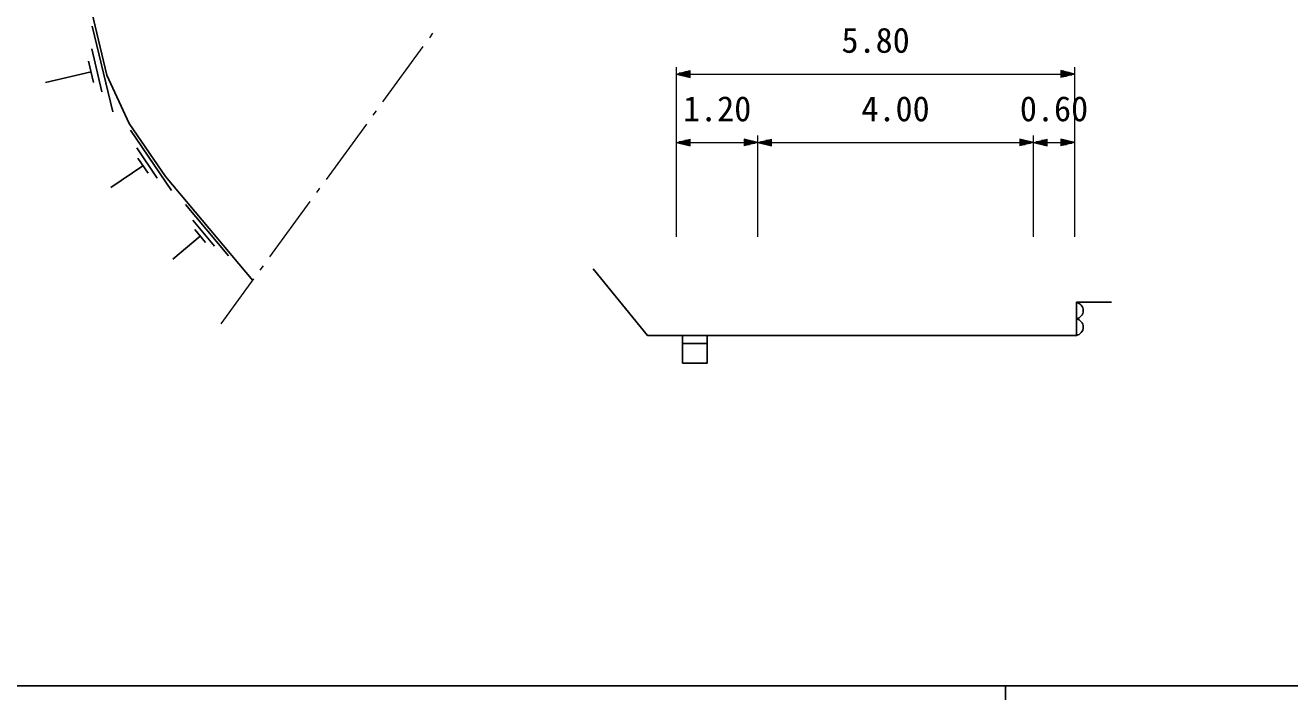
# Model space of a CAD drawing. Units: millimetres, scale not verified. Extents: x 40000 to 680000, y 20000 to 380000.
# Drawn here: x 96384 to 188756, y 204000 to 253228 of the extents above; entities that cross this region are included whole.
import ezdxf
from ezdxf.enums import TextEntityAlignment as Align

# ---------------------------------------------------------------- set-up
doc = ezdxf.new("R2010")
doc.units = ezdxf.units.MM
doc.header["$LTSCALE"] = 1000
for name, color, linetype, lineweight in [('M-BGD', 7, 'Continuous', 25), ('M-BGD-HTXT', 7, 'Continuous', 13), ('M-STR-HTXT', 7, 'Continuous', 13), ('M-TTL-BAND', 7, 'Continuous', 25)]:
    doc.layers.add(name, color=color, linetype=linetype, lineweight=lineweight)
doc.styles.add('ＭＳ ゴシック', font='')
doc.styles.get('ＭＳ ゴシック').set_extended_font_data('MS Gothic')

msp = doc.modelspace()

# ---------------------------------------------------------------- linework, layer by layer
at = {"layer": 'M-BGD'}
for p, q in [((101279, 253164), (102771, 246918)), ((101236, 251503), (101981, 248380)), ((101006, 250623), (101379, 249061)), ((101192, 249842), (97861, 249047)), ((104074, 245575), (107061, 241182)), ((104528, 244277), (106021, 242081)), ((104982, 242980), (102639, 241387)), ((104608, 243529), (105355, 242431)), ((108077, 240144), (111238, 236389)), ((108617, 238994), (110198, 237117)), ((109157, 237845), (107154, 236159)), ((108762, 238314), (109552, 237375)), ((173171, 230593), (173171, 233008)), ((173171, 233008), (175746, 233008)), ((146200, 230007), (144407, 230007))]:
    msp.add_line(p, q, dxfattribs=at)
for points in [[(99377, 276162), (101118, 254699), (102341, 249579), (103984, 246063), (106621, 242185), (113001, 234605)], [(137873, 235458), (141832, 230593), (173171, 230593)], [(144407, 230593), (144407, 228569), (146200, 228569), (146200, 230593)]]:
    msp.add_lwpolyline(points, dxfattribs=at)
for centre in [(173057, 232404), (173057, 231197)]:
    msp.add_arc(centre, 614, 280.73449, 79.26551, dxfattribs=at)
at = {"layer": 'M-BGD-HTXT'}
for p, q in [((125928, 252323), (126164, 252646)), ((122510, 247638), (125457, 251677)), ((121802, 246668), (122038, 246992)), ((118384, 241983), (121331, 246022)), ((117676, 241014), (117912, 241337)), ((114258, 236328), (117205, 240367)), ((113550, 235359), (113786, 235682)), ((110694, 231444), (113079, 234713))]:
    msp.add_line(p, q, dxfattribs=at)
at = {"layer": 'M-STR-HTXT'}
for p, q in [((143963, 237795), (143963, 250173)), ((143963, 249673), (144963, 249923)), ((143963, 249673), (144963, 249423)), ((143963, 249673), (144963, 249673)), ((144963, 249723), (144163, 249723)), ((144963, 249623), (144163, 249623)), ((144363, 249773), (144963, 249773)), ((144363, 249573), (144963, 249573)), ((144963, 249823), (144563, 249823)), ((144963, 249523), (144563, 249523)), ((144763, 249873), (144963, 249873)), ((144763, 249473), (144963, 249473)), ((144963, 249423), (144963, 249923)), ((144963, 249673), (149893, 249673)), ((149893, 249673), (170028, 249673)), ((170028, 249673), (172047, 249673)), ((173047, 249673), (172047, 249923)), ((172047, 249923), (172047, 249423)), ((172247, 249873), (172047, 249873)), ((172047, 249823), (172447, 249823)), ((172647, 249773), (172047, 249773)), ((172047, 249723), (172847, 249723)), ((173047, 249673), (172047, 249423)), ((173047, 249673), (172047, 249673)), ((172047, 249623), (172847, 249623)), ((172647, 249573), (172047, 249573)), ((172047, 249523), (172447, 249523)), ((172247, 249473), (172047, 249473)), ((173047, 237795), (173047, 250173)), ((143963, 244673), (144963, 244923)), ((144963, 244823), (144563, 244823)), ((144763, 244873), (144963, 244873)), ((144963, 244423), (144963, 244923)), ((149893, 244673), (148893, 244923)), ((148893, 244923), (148893, 244423)), ((149093, 244873), (148893, 244873)), ((148893, 244823), (149293, 244823)), ((149893, 237795), (149893, 245173)), ((149893, 244673), (150893, 244923)), ((150893, 244823), (150493, 244823)), ((150693, 244873), (150893, 244873)), ((150893, 244423), (150893, 244923)), ((170028, 244673), (169028, 244923)), ((169028, 244923), (169028, 244423)), ((169228, 244873), (169028, 244873)), ((169028, 244823), (169428, 244823)), ((170028, 237795), (170028, 245173)), ((170028, 244673), (171028, 244923)), ((171028, 244823), (170628, 244823)), ((170828, 244873), (171028, 244873)), ((171028, 244423), (171028, 244923)), ((173047, 244673), (172047, 244923)), ((172047, 244923), (172047, 244423)), ((172247, 244873), (172047, 244873)), ((172047, 244823), (172447, 244823)), ((143963, 244673), (144963, 244423)), ((143963, 244673), (144963, 244673)), ((144963, 244723), (144163, 244723)), ((144963, 244623), (144163, 244623)), ((144363, 244773), (144963, 244773)), ((144363, 244573), (144963, 244573)), ((144963, 244523), (144563, 244523)), ((144763, 244473), (144963, 244473)), ((144963, 244673), (148893, 244673)), ((149493, 244773), (148893, 244773)), ((148893, 244723), (149693, 244723)), ((149893, 244673), (148893, 244423)), ((149893, 244673), (148893, 244673)), ((148893, 244623), (149693, 244623)), ((149493, 244573), (148893, 244573)), ((148893, 244523), (149293, 244523)), ((149093, 244473), (148893, 244473)), ((149893, 244673), (150893, 244423)), ((149893, 244673), (150893, 244673)), ((150893, 244723), (150093, 244723)), ((150893, 244623), (150093, 244623)), ((150293, 244773), (150893, 244773)), ((150293, 244573), (150893, 244573)), ((150893, 244523), (150493, 244523)), ((150693, 244473), (150893, 244473)), ((150893, 244673), (169028, 244673)), ((169628, 244773), (169028, 244773)), ((169028, 244723), (169828, 244723)), ((170028, 244673), (169028, 244423)), ((170028, 244673), (169028, 244673)), ((169028, 244623), (169828, 244623)), ((169628, 244573), (169028, 244573)), ((169028, 244523), (169428, 244523)), ((169228, 244473), (169028, 244473)), ((170028, 244673), (171028, 244423)), ((170028, 244673), (171028, 244673)), ((171028, 244723), (170228, 244723)), ((171028, 244623), (170228, 244623)), ((170428, 244773), (171028, 244773)), ((170428, 244573), (171028, 244573)), ((171028, 244523), (170628, 244523)), ((170828, 244473), (171028, 244473)), ((171028, 244673), (172047, 244673)), ((172647, 244773), (172047, 244773)), ((172047, 244723), (172847, 244723)), ((173047, 244673), (172047, 244423)), ((173047, 244673), (172047, 244673)), ((172047, 244623), (172847, 244623)), ((172647, 244573), (172047, 244573)), ((172047, 244523), (172447, 244523)), ((172247, 244473), (172047, 244473))]:
    msp.add_line(p, q, dxfattribs=at)
at = {"layer": 'M-TTL-BAND'}
for p, q in [((40000, 205000), (579000, 205000)), ((168000, 205000), (168000, 204000))]:
    msp.add_line(p, q, dxfattribs=at)

# ---------------------------------------------------------------- texts
at = {"layer": 'M-STR-HTXT', "style": 'ＭＳ ゴシック'}
for s, p in [('5.80', (158505, 250673)), ('1.20', (146928, 245673)), ('4.00', (159961, 245673)), ('0.60', (171538, 245673))]:
    msp.add_text(s, height=1833, dxfattribs=at).set_placement(p, align=Align.BOTTOM_CENTER)

doc.saveas('drawing.dxf')
